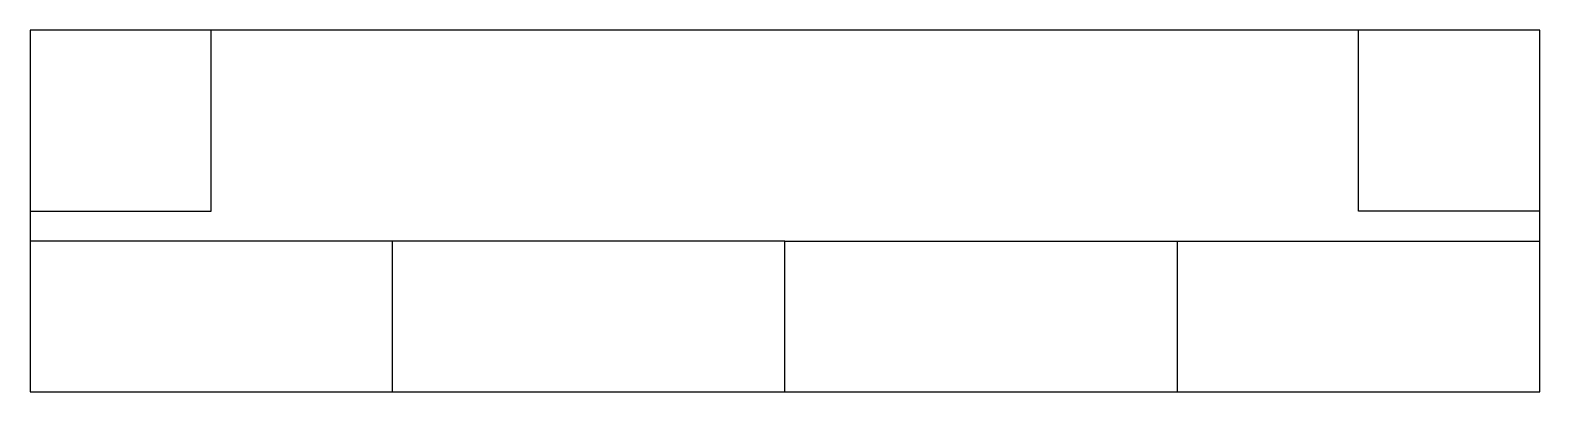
# Model space of a CAD drawing. Header units: inches. Extents: x 262 to 362, y 0 to 24.
import ezdxf

# ---------------------------------------------------------------- set-up
doc = ezdxf.new("R2010")
doc.units = ezdxf.units.IN
doc.header["$MEASUREMENT"] = 0

msp = doc.modelspace()

# ---------------------------------------------------------------- linework, layer by layer
at = {"extrusion": (0, -1, 0)}
for p, q in [((362.38, 24, 272.44), (262.38, 24, 272.44)), ((262.38, 24, 272.44), (262.38, 0, 272.44)), ((274.38, 12, 272.44), (274.38, 24, 272.44)), ((350.38, 12, 272.44), (350.38, 24, 272.44)), ((362.38, 0, 272.44), (362.38, 24, 272.44)), ((262.38, 12, 272.44), (274.38, 12, 272.44)), ((362.38, 12, 272.44), (350.38, 12, 272.44)), ((312.38, 10, 272.44), (262.38, 10, 272.44)), ((286.38, 0, 272.44), (286.38, 10, 272.44)), ((312.38, 0, 272.44), (312.38, 10, 272.44)), ((312.38, 10, 272.44), (362.38, 10, 272.44)), ((338.38, 0, 272.44), (338.38, 10, 272.44)), ((262.38, 0, 272.44), (362.38, 0, 272.44))]:
    msp.add_line(p, q, dxfattribs=at)

doc.saveas('drawing.dxf')
